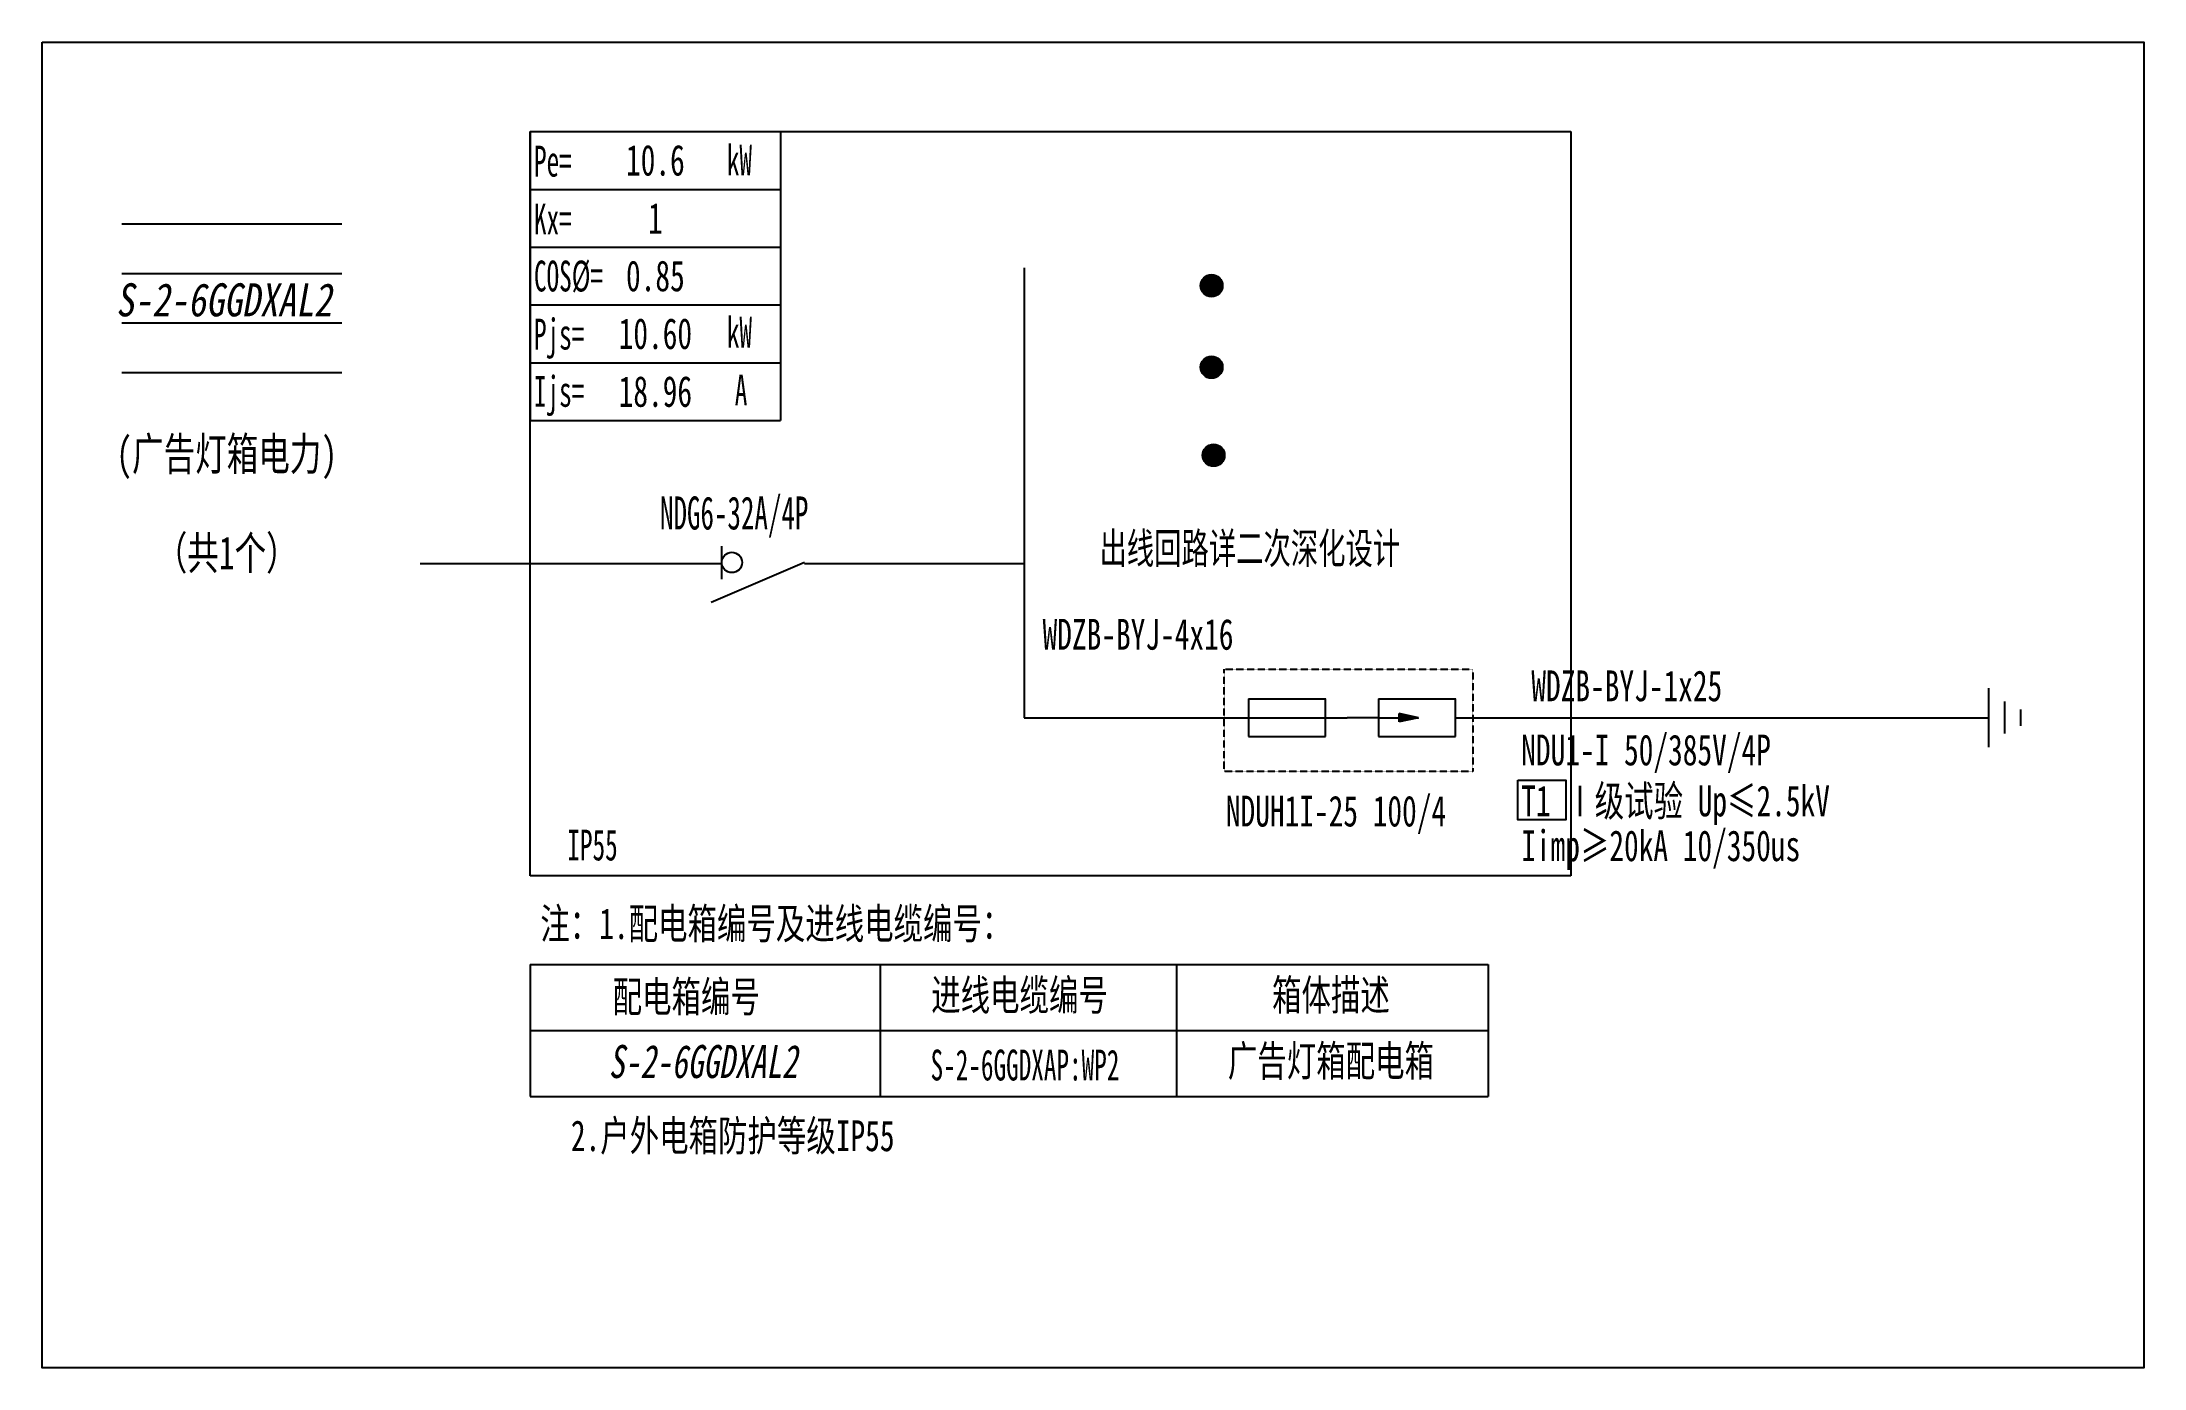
# Model space of a CAD drawing. Extents: x 296944 to 299382, y 349217 to 350756.
import ezdxf
from ezdxf.enums import TextEntityAlignment as Align

# ---------------------------------------------------------------- set-up
doc = ezdxf.new("R2010")
doc.units = 0
doc.header["$MEASUREMENT"] = 0
doc.linetypes.add('DASH', pattern=[0.35, 0.25, -0.1])
doc.linetypes.add('DASHED2', pattern=[0.375, 0.25, -0.125])
for name, color, linetype in [('D_E_Eqpm(强电设备)', 100, 'Continuous'), ('D_E_Eqpm（强电设备）', 100, 'Continuous'), ('D_E_Text(强电文字)', 51, 'Continuous'), ('D_E_Text（强电文字）', 51, 'Continuous'), ('D_E_Wire(强电线缆)', 10, 'Continuous'), ('D_E_Wire（强电线缆）', 10, 'Continuous'), ('D_T_TableDim（表格尺寸）', 255, 'Continuous'), ('E_E_Text（强电文字）', 51, 'Continuous'), ('E_E_Wire（强电线缆）', 10, 'Continuous'), ('E_T_TableDim（表格尺寸）', 255, 'Continuous'), ('系统图', 220, 'Continuous')]:
    doc.layers.add(name, color=color, linetype=linetype)
doc.styles.add('电气', font='', dxfattribs={"width": 0.7})
doc.styles.add('电气箱', font='simhei.ttf', dxfattribs={"width": 0.8, "oblique": 10})
doc.styles.get('电气').set_extended_font_data('SimSun')

msp = doc.modelspace()

# ---------------------------------------------------------------- linework, layer by layer
at = {"linetype": 'DASHED2', "elevation": 0}
msp.add_lwpolyline([(298314.5, 350027.9), (298603.1, 350027.9), (298603.1, 349909), (298314.5, 349909)], close=True, dxfattribs=at)
at = {"layer": 'D_E_Eqpm(强电设备)'}
for p, q in [((298342.7, 349993.3), (298432.5, 349993.3)), ((298342.7, 349993.3), (298342.7, 349949.8)), ((298432.3, 349949.8), (298432.3, 349993.3)), ((298493.5, 349993.3), (298583.4, 349993.3)), ((298493.5, 349993.3), (298493.5, 349949.8)), ((298540.1, 349971.5), (298517.6, 349976.2)), ((298517.6, 349966.9), (298517.6, 349976.2)), ((298583.1, 349949.8), (298583.1, 349993.3)), ((298493.5, 349971.5), (298457.3, 349971.5)), ((298493.5, 349971.5), (298540.1, 349971.5)), ((298540.1, 349971.5), (298517.6, 349966.9)), ((298342.7, 349949.8), (298432.3, 349949.8)), ((298493.5, 349949.8), (298583.1, 349949.8))]:
    msp.add_line(p, q, dxfattribs=at)
msp.add_solid([(298517.6, 349966.9), (298540.1, 349971.5), (298517.6, 349976.2)], dxfattribs=at)
at = {"layer": 'D_E_Eqpm（强电设备）'}
for p, q in [((297731.9, 350132.4), (297731.9, 350170.7)), ((297827.8, 350151.6), (297719.6, 350105.2))]:
    msp.add_line(p, q, dxfattribs=at)
msp.add_circle((297743.7, 350151.6), 11.8, dxfattribs=at)
at = {"layer": 'D_E_Text（强电文字）', "elevation": 0}
msp.add_lwpolyline([(298655.3, 349899), (298710.8, 349899), (298710.8, 349853.2), (298655.3, 349853.2)], close=True, dxfattribs=at)
at = {"layer": 'D_E_Wire(强电线缆)'}
msp.add_line((297382.1, 350150.5), (297732, 350150.5), dxfattribs=at)
at = {"layer": 'D_E_Wire（强电线缆）'}
for p, q in [((299201.6, 349937.5), (299201.6, 350005.7)), ((299220.2, 349953), (299220.2, 349990.2)), ((299238.8, 349962.2), (299238.8, 349980.9)), ((298082.5, 349971.5), (298457.3, 349971.5)), ((298583.1, 349971.5), (299201.6, 349971.5))]:
    msp.add_line(p, q, dxfattribs=at)
for centre in [(298300, 350472.8), (298300, 350378.2), (298302.4, 350276)]:
    msp.add_circle(centre, 12.8, dxfattribs=at)
at = {"layer": 'D_E_Wire（强电线缆）', "linetype": 'Continuous'}
for points in [[(298287.3, 350470.8), (298287.2, 350472.8), (298287.3, 350474.8)], [(298287.8, 350468.8), (298287.3, 350474.8), (298287.8, 350476.7)], [(298287.3, 350470.8), (298287.3, 350474.8), (298287.8, 350468.8)], [(298288.6, 350467), (298287.8, 350476.7), (298288.6, 350478.6)], [(298287.8, 350468.8), (298287.8, 350476.7), (298288.6, 350467)], [(298289.6, 350465.3), (298288.6, 350478.6), (298289.6, 350480.3)], [(298288.6, 350467), (298288.6, 350478.6), (298289.6, 350465.3)], [(298290.9, 350463.8), (298289.6, 350480.3), (298290.9, 350481.8)], [(298289.6, 350465.3), (298289.6, 350480.3), (298290.9, 350463.8)], [(298292.4, 350462.4), (298290.9, 350481.8), (298292.4, 350483.1)], [(298290.9, 350463.8), (298290.9, 350481.8), (298292.4, 350462.4)], [(298294.2, 350461.4), (298292.4, 350483.1), (298294.2, 350484.2)], [(298292.4, 350462.4), (298292.4, 350483.1), (298294.2, 350461.4)], [(298296, 350460.6), (298294.2, 350484.2), (298296, 350484.9)], [(298294.2, 350461.4), (298294.2, 350484.2), (298296, 350460.6)], [(298298, 350460.2), (298296, 350484.9), (298298, 350485.4)], [(298296, 350460.6), (298296, 350484.9), (298298, 350460.2)], [(298300, 350460), (298298, 350485.4), (298300, 350485.6)], [(298298, 350460.2), (298298, 350485.4), (298300, 350460)], [(298300, 350460), (298300, 350485.6), (298302, 350460.2)], [(298302, 350460.2), (298300, 350485.6), (298302, 350485.4)], [(298302, 350460.2), (298302, 350485.4), (298303.9, 350460.6)], [(298303.9, 350460.6), (298302, 350485.4), (298303.9, 350484.9)], [(298303.9, 350460.6), (298303.9, 350484.9), (298305.8, 350461.4)], [(298305.8, 350461.4), (298303.9, 350484.9), (298305.8, 350484.2)], [(298305.8, 350461.4), (298305.8, 350484.2), (298307.5, 350462.4)], [(298307.5, 350462.4), (298305.8, 350484.2), (298307.5, 350483.1)], [(298307.5, 350462.4), (298307.5, 350483.1), (298309, 350463.8)], [(298309, 350463.8), (298307.5, 350483.1), (298309, 350481.8)], [(298309, 350463.8), (298309, 350481.8), (298310.3, 350465.3)], [(298310.3, 350465.3), (298309, 350481.8), (298310.3, 350480.3)], [(298310.3, 350465.3), (298310.3, 350480.3), (298311.3, 350467)], [(298311.3, 350467), (298310.3, 350480.3), (298311.3, 350478.6)], [(298311.3, 350467), (298311.3, 350478.6), (298312.1, 350468.8)], [(298312.1, 350468.8), (298311.3, 350478.6), (298312.1, 350476.7)], [(298312.1, 350468.8), (298312.1, 350476.7), (298312.6, 350470.8)], [(298312.6, 350470.8), (298312.1, 350476.7), (298312.6, 350474.8)], [(298312.6, 350470.8), (298312.6, 350474.8), (298312.7, 350472.8)], [(298294.2, 350366.8), (298292.4, 350388.5), (298294.2, 350389.5)], [(298296, 350366), (298294.2, 350389.5), (298296, 350390.3)], [(298294.2, 350366.8), (298294.2, 350389.5), (298296, 350366)], [(298298, 350365.5), (298296, 350390.3), (298298, 350390.8)], [(298296, 350366), (298296, 350390.3), (298298, 350365.5)], [(298300, 350365.4), (298298, 350390.8), (298300, 350390.9)], [(298298, 350365.5), (298298, 350390.8), (298300, 350365.4)], [(298300, 350365.4), (298300, 350390.9), (298302, 350365.5)], [(298302, 350365.5), (298300, 350390.9), (298302, 350390.8)], [(298302, 350365.5), (298302, 350390.8), (298303.9, 350366)], [(298303.9, 350366), (298302, 350390.8), (298303.9, 350390.3)], [(298303.9, 350366), (298303.9, 350390.3), (298305.8, 350366.8)], [(298305.8, 350366.8), (298303.9, 350390.3), (298305.8, 350389.5)], [(298305.8, 350366.8), (298305.8, 350389.5), (298307.5, 350367.8)], [(298307.5, 350367.8), (298305.8, 350389.5), (298307.5, 350388.5)], [(298287.3, 350376.2), (298287.2, 350378.2), (298287.3, 350380.2)], [(298287.8, 350374.2), (298287.3, 350380.2), (298287.8, 350382.1)], [(298287.3, 350376.2), (298287.3, 350380.2), (298287.8, 350374.2)], [(298288.6, 350372.4), (298287.8, 350382.1), (298288.6, 350384)], [(298287.8, 350374.2), (298287.8, 350382.1), (298288.6, 350372.4)], [(298289.6, 350370.7), (298288.6, 350384), (298289.6, 350385.7)], [(298288.6, 350372.4), (298288.6, 350384), (298289.6, 350370.7)], [(298290.9, 350369.1), (298289.6, 350385.7), (298290.9, 350387.2)], [(298289.6, 350370.7), (298289.6, 350385.7), (298290.9, 350369.1)], [(298292.4, 350367.8), (298290.9, 350387.2), (298292.4, 350388.5)], [(298290.9, 350369.1), (298290.9, 350387.2), (298292.4, 350367.8)], [(298292.4, 350367.8), (298292.4, 350388.5), (298294.2, 350366.8)], [(298307.5, 350367.8), (298307.5, 350388.5), (298309, 350369.1)], [(298309, 350369.1), (298307.5, 350388.5), (298309, 350387.2)], [(298309, 350369.1), (298309, 350387.2), (298310.3, 350370.7)], [(298310.3, 350370.7), (298309, 350387.2), (298310.3, 350385.7)], [(298310.3, 350370.7), (298310.3, 350385.7), (298311.3, 350372.4)], [(298311.3, 350372.4), (298310.3, 350385.7), (298311.3, 350384)], [(298311.3, 350372.4), (298311.3, 350384), (298312.1, 350374.2)], [(298312.1, 350374.2), (298311.3, 350384), (298312.1, 350382.1)], [(298312.1, 350374.2), (298312.1, 350382.1), (298312.6, 350376.2)], [(298312.6, 350376.2), (298312.1, 350382.1), (298312.6, 350380.2)], [(298312.6, 350376.2), (298312.6, 350380.2), (298312.7, 350378.2)], [(298289.8, 350274), (298289.6, 350276), (298289.8, 350278)], [(298290.2, 350272), (298289.8, 350278), (298290.2, 350279.9)], [(298289.8, 350274), (298289.8, 350278), (298290.2, 350272)], [(298291, 350270.2), (298290.2, 350279.9), (298291, 350281.8)], [(298290.2, 350272), (298290.2, 350279.9), (298291, 350270.2)], [(298292, 350268.5), (298291, 350281.8), (298292, 350283.5)], [(298291, 350270.2), (298291, 350281.8), (298292, 350268.5)], [(298293.3, 350266.9), (298292, 350283.5), (298293.3, 350285)], [(298292, 350268.5), (298292, 350283.5), (298293.3, 350266.9)], [(298294.9, 350265.6), (298293.3, 350285), (298294.9, 350286.3)], [(298293.3, 350266.9), (298293.3, 350285), (298294.9, 350265.6)], [(298296.6, 350264.6), (298294.9, 350286.3), (298296.6, 350287.4)], [(298294.9, 350265.6), (298294.9, 350286.3), (298296.6, 350264.6)], [(298298.4, 350263.8), (298296.6, 350287.4), (298298.4, 350288.1)], [(298296.6, 350264.6), (298296.6, 350287.4), (298298.4, 350263.8)], [(298300.4, 350263.4), (298298.4, 350288.1), (298300.4, 350288.6)], [(298298.4, 350263.8), (298298.4, 350288.1), (298300.4, 350263.4)], [(298302.4, 350263.2), (298300.4, 350288.6), (298302.4, 350288.7)], [(298300.4, 350263.4), (298300.4, 350288.6), (298302.4, 350263.2)], [(298302.4, 350263.2), (298302.4, 350288.7), (298304.4, 350263.4)], [(298304.4, 350263.4), (298302.4, 350288.7), (298304.4, 350288.6)], [(298304.4, 350263.4), (298304.4, 350288.6), (298306.3, 350263.8)], [(298306.3, 350263.8), (298304.4, 350288.6), (298306.3, 350288.1)], [(298306.3, 350263.8), (298306.3, 350288.1), (298308.2, 350264.6)], [(298308.2, 350264.6), (298306.3, 350288.1), (298308.2, 350287.4)], [(298308.2, 350264.6), (298308.2, 350287.4), (298309.9, 350265.6)], [(298309.9, 350265.6), (298308.2, 350287.4), (298309.9, 350286.3)], [(298309.9, 350265.6), (298309.9, 350286.3), (298311.4, 350266.9)], [(298311.4, 350266.9), (298309.9, 350286.3), (298311.4, 350285)], [(298311.4, 350266.9), (298311.4, 350285), (298312.7, 350268.5)], [(298312.7, 350268.5), (298311.4, 350285), (298312.7, 350283.5)], [(298312.7, 350268.5), (298312.7, 350283.5), (298313.8, 350270.2)], [(298313.8, 350270.2), (298312.7, 350283.5), (298313.8, 350281.8)], [(298313.8, 350270.2), (298313.8, 350281.8), (298314.5, 350272)], [(298314.5, 350272), (298313.8, 350281.8), (298314.5, 350279.9)], [(298314.5, 350272), (298314.5, 350279.9), (298315, 350274)], [(298315, 350274), (298314.5, 350279.9), (298315, 350278)], [(298315, 350274), (298315, 350278), (298315.2, 350276)]]:
    msp.add_solid(points, dxfattribs=at)
at = {"layer": 'D_T_TableDim（表格尺寸）', "linetype": 'Continuous'}
for p, q in [((297035.9, 350544.5), (297291.4, 350544.5)), ((297035.9, 350487.1), (297291.4, 350487.1)), ((297035.9, 350429.6), (297291.4, 350429.6)), ((297035.9, 350372.1), (297291.4, 350372.1))]:
    msp.add_line(p, q, dxfattribs=at)
at = {"layer": 'D_T_TableDim（表格尺寸）', "ltscale": 3.5}
for p, q in [((297509.6, 349685.3), (298620.7, 349685.3)), ((297509.6, 349685.3), (297509.6, 349532)), ((297915.5, 349685.3), (297915.5, 349532)), ((298259.5, 349685.3), (298259.5, 349532)), ((298620.7, 349685.3), (298620.7, 349532)), ((297509.6, 349608.7), (298620.7, 349608.7)), ((297509.6, 349608.7), (298620.7, 349608.7)), ((297509.6, 349532), (298620.7, 349532))]:
    msp.add_line(p, q, dxfattribs=at)
at = {"layer": 'E_E_Text（强电文字）', "linetype": 'Continuous'}
for p, q in [((297509.6, 350651.6), (297800.2, 350651.6)), ((297509.6, 350651.6), (297509.6, 350316.3)), ((297800.2, 350651.6), (297800.2, 350316.3)), ((297509.6, 350584.5), (297800.2, 350584.5)), ((297509.6, 350517.5), (297800.2, 350517.5)), ((297509.6, 350450.4), (297800.2, 350450.4)), ((297509.6, 350383.3), (297800.2, 350383.3)), ((297509.6, 350316.3), (297800.2, 350316.3))]:
    msp.add_line(p, q, dxfattribs=at)
at = {"layer": 'E_E_Wire（强电线缆）'}
for p, q in [((298082.5, 350493.5), (298082.5, 349971.5)), ((297827.8, 350150.5), (298082.5, 350150.5))]:
    msp.add_line(p, q, dxfattribs=at)
at = {"layer": 'E_T_TableDim（表格尺寸）', "linetype": 'DASH', "ltscale": 2}
for p, q in [((297509.6, 349787.9), (297509.6, 350651.6)), ((297509.6, 350651.6), (298716.7, 350651.6)), ((298716.7, 350651.6), (298716.7, 349787.9)), ((298716.7, 349787.9), (297509.6, 349787.9))]:
    msp.add_line(p, q, dxfattribs=at)
at = {"layer": '系统图', "ltscale": 9973.992009}
msp.add_lwpolyline([(296943.5, 350755.5), (299381.5, 350755.5), (299381.5, 349217), (296943.5, 349217)], close=True, dxfattribs=at)

# ---------------------------------------------------------------- texts
at = {"layer": 'D_E_Text(强电文字)', "color": 1, "style": '电气', "width": 0.6}
msp.add_text('NDG6-32A/4P', height=38.323, dxfattribs=at).set_placement((297660.3, 350189.9))
at = {"layer": 'D_E_Text(强电文字)', "style": '电气', "width": 0.7}
for s, p in [('WDZB-BYJ-4x16', (298104, 350050.4)), ('WDZB-BYJ-1x25', (298670.9, 349990.6)), ('T1 Ⅰ级试验 Up≤2.5kV ', (298659.2, 349857.1)), ('Iimp≥20kA 10/350us', (298659.2, 349805.1))]:
    msp.add_text(s, height=35.768, dxfattribs=at).set_placement(p)
at = {"layer": 'D_E_Text(强电文字)', "color": 51, "true_color": 0xffff7f, "style": '电气', "width": 0.7}
msp.add_text('NDU1-I 50/385V/4P', height=35.768, dxfattribs=at).set_placement((298659.2, 349916.2))
at = {"layer": 'D_E_Text（强电文字）', "linetype": 'Continuous', "style": '电气', "width": 0.6}
for s, height, p in [('Pe=', 35.77, (297514.1, 350599.4)), ('kW', 35.77, (297737.8, 350600.7)), ('Kx=', 35.77, (297514.1, 350532.2)), ('COS%%C=', 35.77, (297514.1, 350466.1)), ('kW', 35.77, (297737.8, 350400.9)), ('Pjs=', 35.77, (297514.1, 350398.7)), ('Ijs=', 35.77, (297514.1, 350332.3)), ('A', 35.8, (297747, 350333.8))]:
    msp.add_text(s, height=height, dxfattribs=at).set_placement(p)
at = {"layer": 'D_E_Text（强电文字）', "style": '电气'}
for s, width, p in [('出线回路详二次深化设计', 0.65, (298170, 350150.2)), ('注：1.配电箱编号及进线电缆编号：', 0.7, (297521.5, 349714.7)), ('2.户外电箱防护等级IP55', 0.7, (297556.9, 349468.6))]:
    msp.add_text(s, height=35.768, dxfattribs=dict(at, width=width)).set_placement(p)
at = {"layer": 'D_E_Text（强电文字）', "color": 51, "true_color": 0xffff7f, "style": '电气', "width": 0.7}
msp.add_text('NDUH1I-25 100/4', height=35.768, dxfattribs=at).set_placement((298316.6, 349845.3))
at = {"layer": 'D_E_Text（强电文字）', "style": '电气'}
for s, height, width, p in [('IP55', 35.77, 0.6, (297582, 349823.5)), ('配电箱编号', 35.77, 0.7, (297690.7, 349648.6)), ('进线电缆编号', 35.77, 0.7, (298077.3, 349650.5)), ('箱体描述', 35.77, 0.7, (298438.5, 349650.5)), ('S-2-6GGDXAP:WP2', 35.768, 0.6, (298083.6, 349568.5)), ('广告灯箱配电箱', 35.77, 0.7, (298438.5, 349573.9))]:
    msp.add_text(s, height=height, dxfattribs=dict(at, width=width)).set_placement(p, align=Align.MIDDLE)
at = {"layer": 'D_E_Text（强电文字）', "style": '电气箱', "oblique": 10, "width": 0.7}
msp.add_text('S-2-6GGDXAL2', height=38.323, dxfattribs=at).set_placement((297710.2, 349572.6), align=Align.MIDDLE)
at = {"layer": 'E_E_Text（强电文字）', "linetype": 'Continuous', "style": '电气箱', "oblique": 10, "width": 0.8}
msp.add_text('S-2-6GGDXAL2', height=38.323, dxfattribs=at).set_placement((297154.4, 350437.2), align=Align.CENTER)
at = {"layer": 'E_E_Text（强电文字）', "linetype": 'Continuous', "style": '电气', "width": 0.7}
for s, p in [('(广告灯箱电力)', (297157.7, 350258.5)), ('（共1个）', (297157.7, 350143.5))]:
    msp.add_text(s, height=38.32, dxfattribs=at).set_placement(p, align=Align.CENTER)
at = {"layer": 'E_E_Text（强电文字）', "linetype": 'Continuous', "width": 290.598, "attachment_point": 5, "style": '电气'}
for s, insert, char_height in [('10.6', (297654.9, 350618.1), 35.77), ('1', (297654.9, 350551), 35.8), ('0.85', (297654.9, 350483.9), 35.77), ('{\\C256;10.60}', (297654.9, 350416.9), 35.768), ('{\\C256;18.96}', (297654.9, 350349.8), 35.768)]:
    msp.add_mtext(s, dxfattribs=dict(at, insert=insert, char_height=char_height))

doc.saveas('drawing.dxf')
